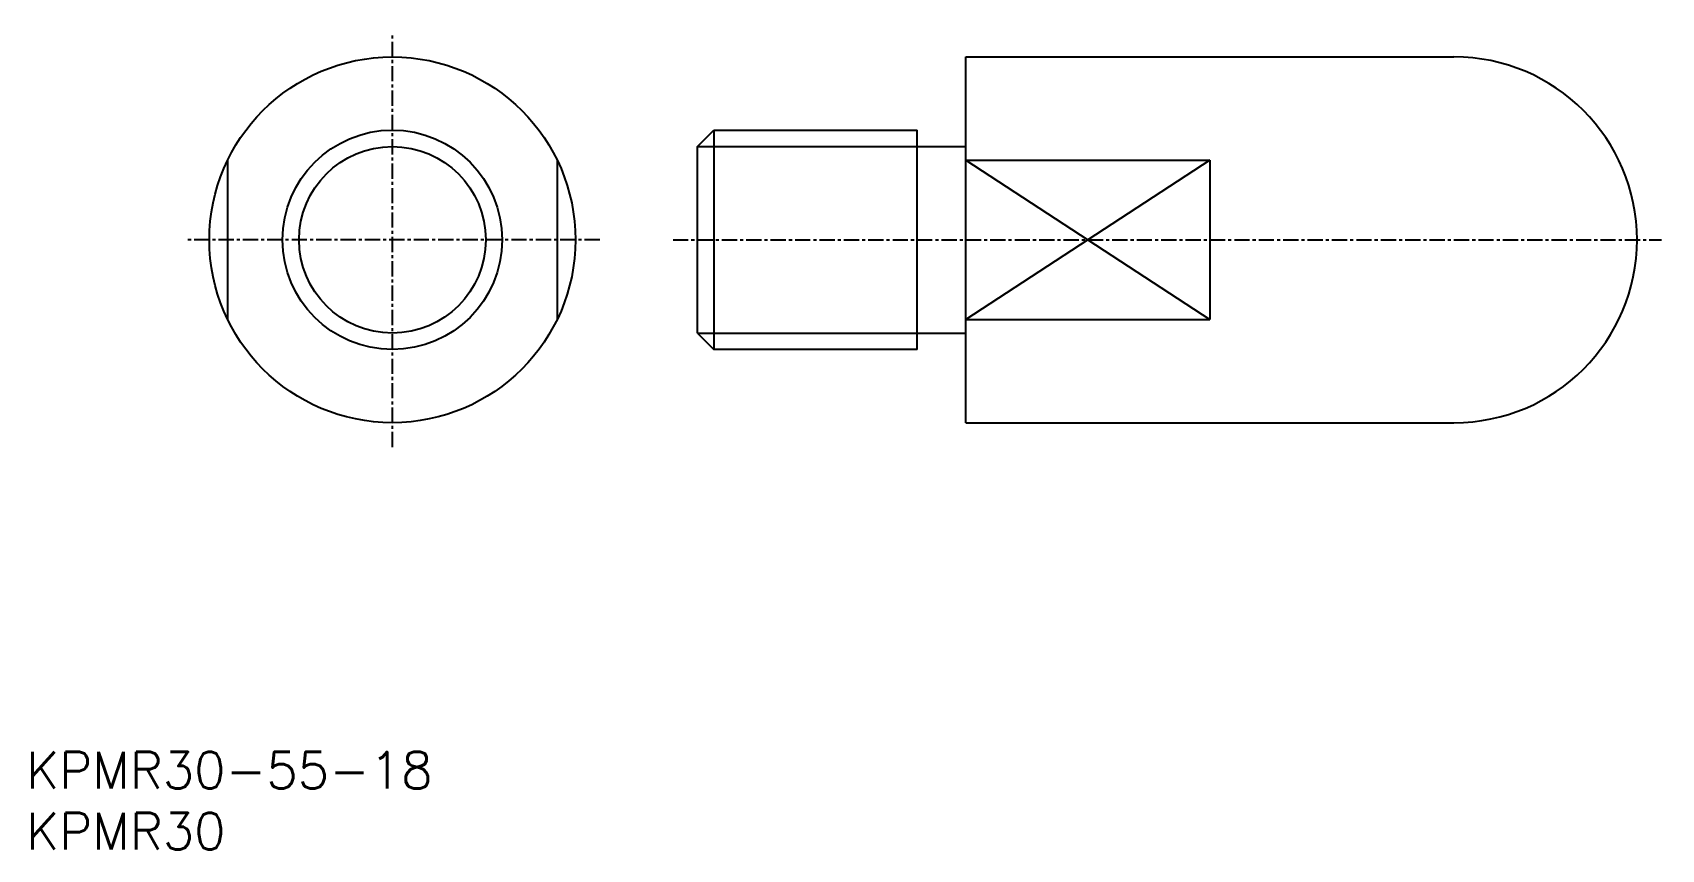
# Model space of a CAD drawing. Extents: x 1 to 134, y 0 to 67.
import ezdxf

# ---------------------------------------------------------------- set-up
doc = ezdxf.new("R2010")
doc.units = 0
doc.linetypes.add('CENTER', pattern=[2, 1.25, -0.25, 0.25, -0.25])
doc.layers.get('0').update_dxf_attribs({"linetype": 'CONTINUOUS'})
doc.layers.add('CENTER', color=1, linetype='CENTER')
doc.styles.get("Standard").update_dxf_attribs({"font": 'txt.shx'})

# ---------------------------------------------------------------- blocks, each defined once
blk = doc.blocks.new('*U8')
at = {"color": 7, "linetype": 'CONTINUOUS'}
blk.add_text('KPMR30', height=3, dxfattribs=at).set_placement((0, 0))
blk = doc.blocks.new('*U9')
at = {"color": 7, "linetype": 'CONTINUOUS'}
blk.add_text('KPMR30-55-18', height=3, dxfattribs=at).set_placement((0, 5))

msp = doc.modelspace()

# ---------------------------------------------------------------- linework, layer by layer
at = {"color": 7, "linetype": 'CONTINUOUS'}
for p, q in [((77, 35), (77, 65)), ((77, 65), (117, 65)), ((55, 57.65), (56.35, 59)), ((56.35, 59), (56.35, 41)), ((56.35, 59), (73, 59)), ((73, 41), (73, 59)), ((55, 42.35), (55, 57.65)), ((73, 57.65), (77, 57.65)), ((16.5, 56.54), (16.5, 43.46)), ((43.5, 56.54), (43.5, 43.46)), ((77, 56.54), (97, 56.54)), ((97, 56.54), (77, 43.46)), ((77, 56.54), (97, 43.46)), ((97, 56.54), (97, 43.46)), ((77, 43.46), (97, 43.46)), ((55, 42.35), (56.35, 41)), ((73, 42.35), (77, 42.35)), ((73, 41), (56.35, 41)), ((77, 35), (117, 35))]:
    msp.add_line(p, q, dxfattribs=at)
at = {"color": 3, "linetype": 'CONTINUOUS'}
for p, q in [((55, 57.65), (73, 57.65)), ((55, 42.35), (73, 42.35))]:
    msp.add_line(p, q, dxfattribs=at)
at = {"color": 7, "linetype": 'CONTINUOUS'}
for radius in [15, 7.65]:
    msp.add_circle((30, 50), radius, dxfattribs=at)
at = {"color": 3, "linetype": 'CONTINUOUS'}
msp.add_circle((30, 50), 9, dxfattribs=at)
at = {"color": 7, "linetype": 'CONTINUOUS'}
msp.add_arc((117, 50), 15, 270, 90, dxfattribs=at)
at = {"layer": 'CENTER', "color": 1, "linetype": 'CENTER'}
for p, q in [((30, 33), (30, 67)), ((47, 50), (13, 50)), ((53, 50), (134, 50))]:
    msp.add_line(p, q, dxfattribs=at)

# ---------------------------------------------------------------- block references
at = {"color": 7, "linetype": 'CONTINUOUS'}
for name in ['*U9', '*U8']:
    msp.add_blockref(name, (0, 0), dxfattribs=at)

doc.saveas('drawing.dxf')
